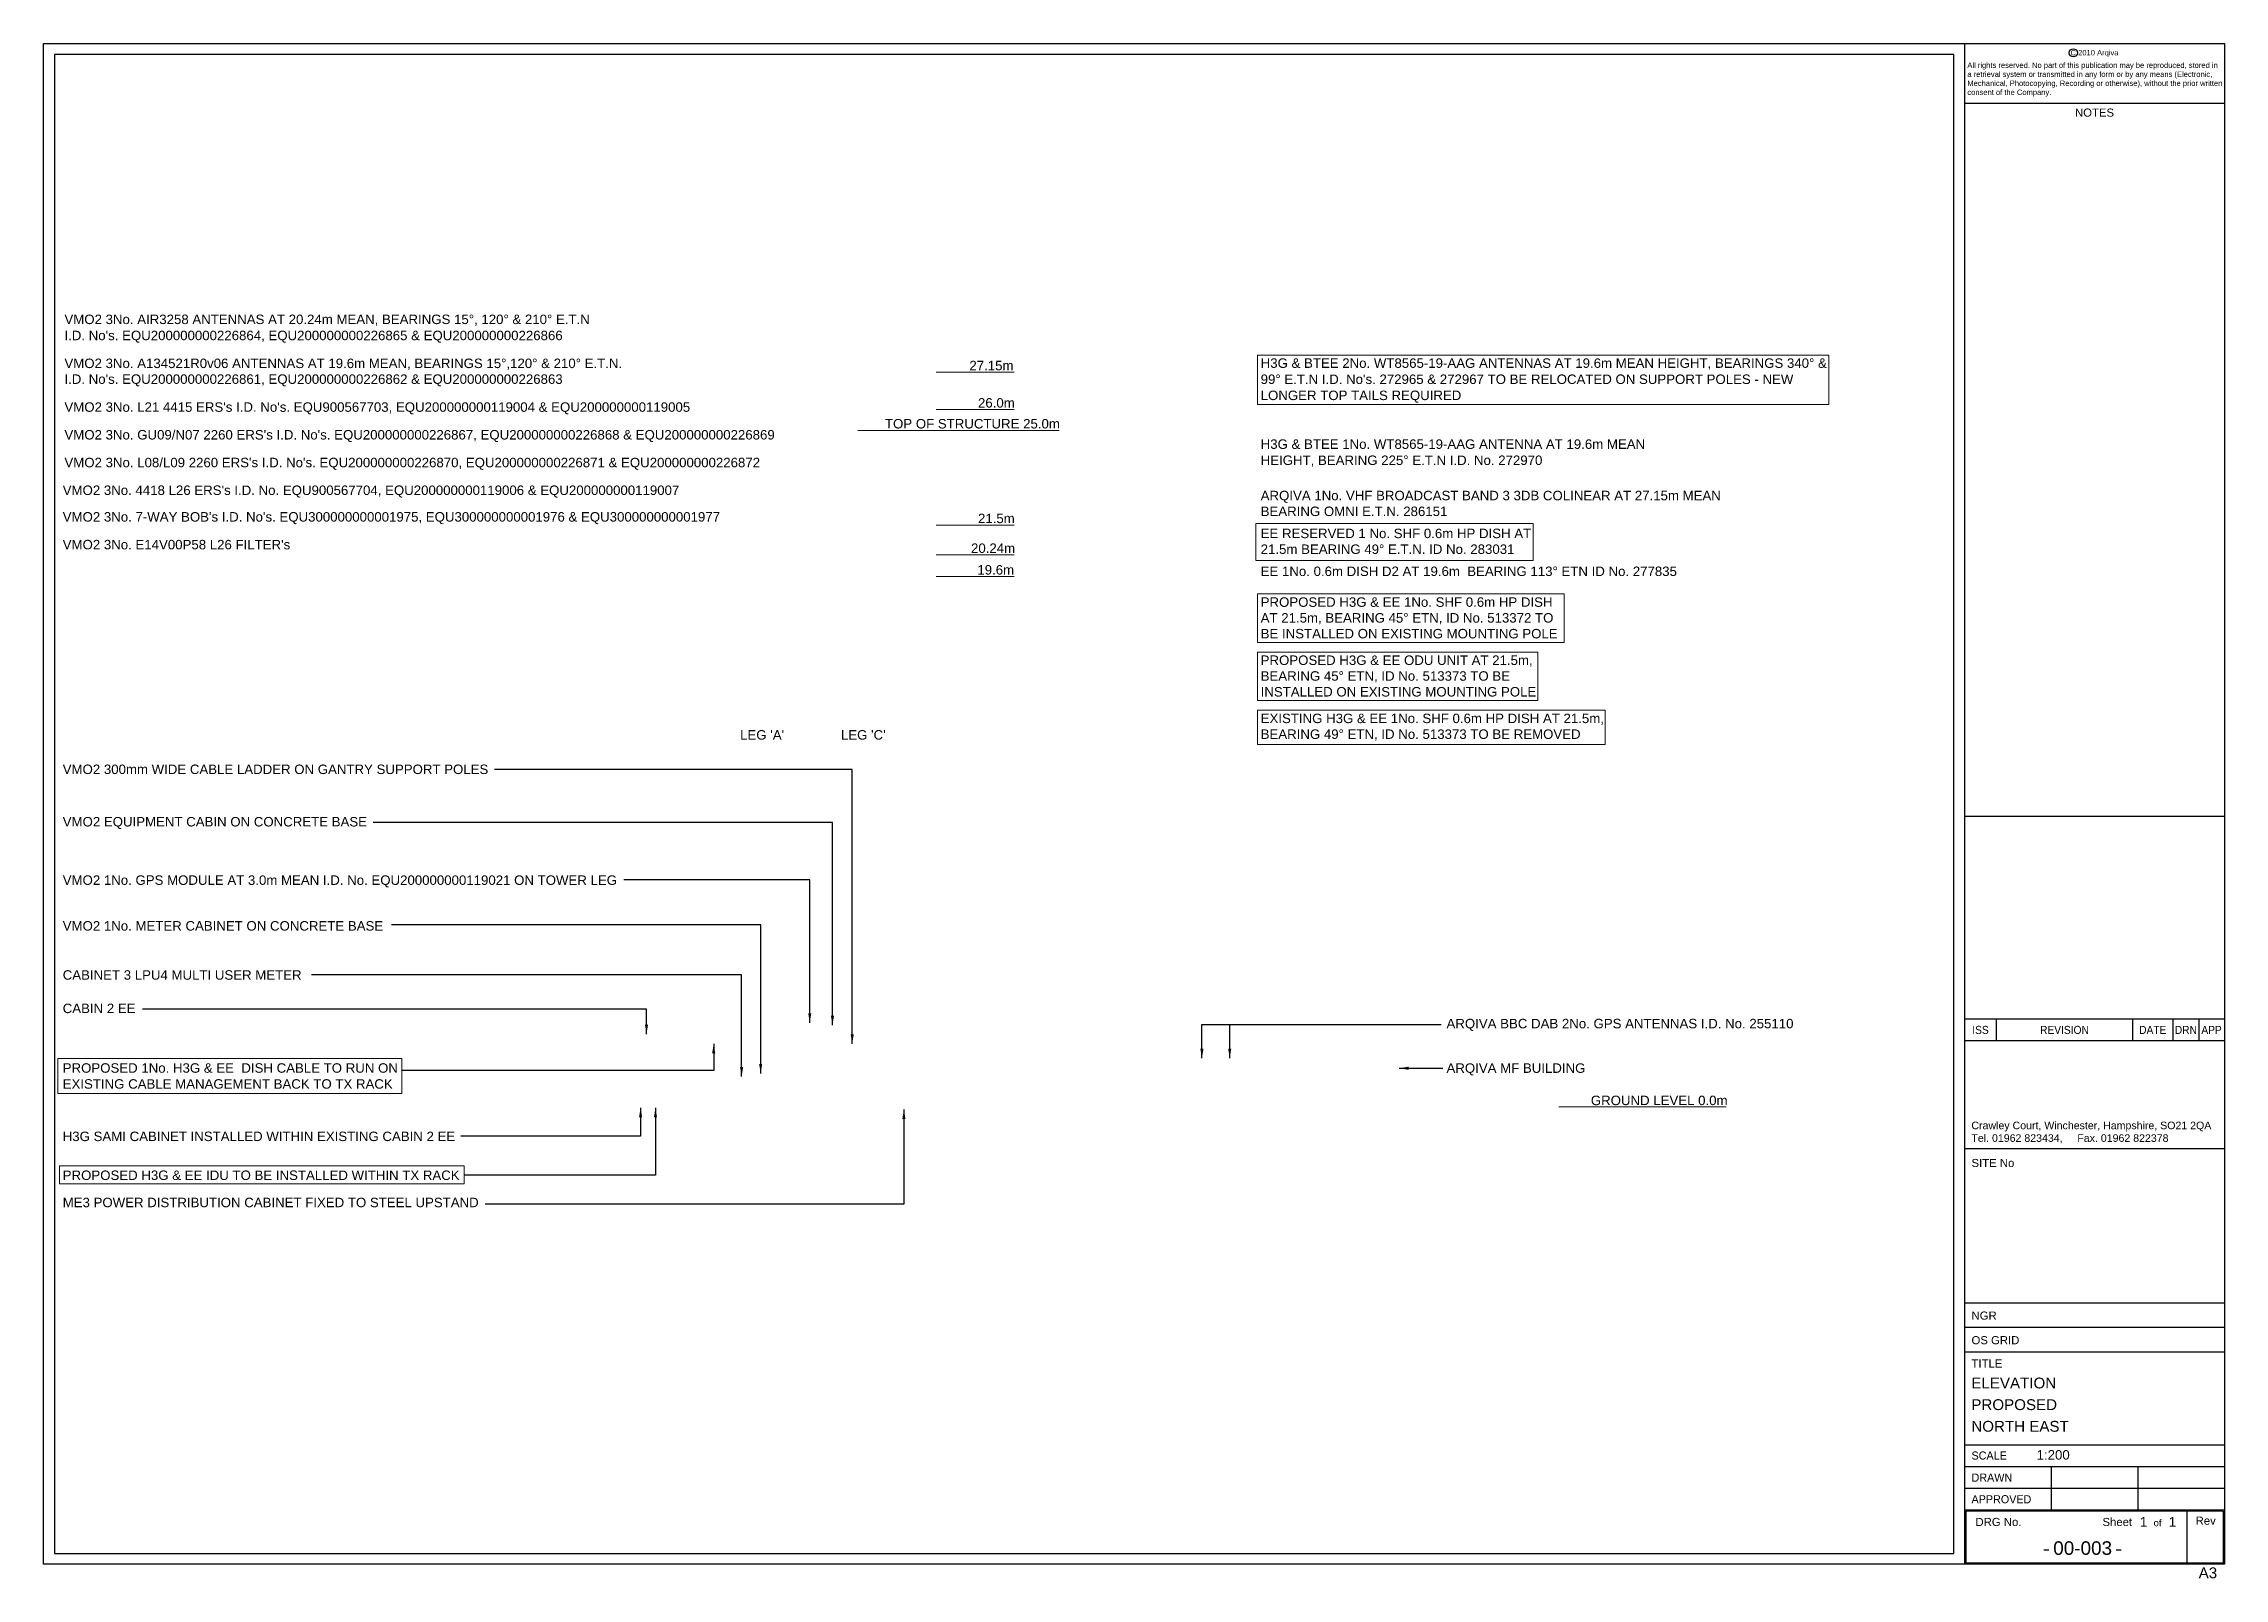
# Paper-space layout '00-003 ELEVATION PROPOSED' of a CAD drawing. Header units: millimetres. Extents: x 0 to 403, y -3 to 281.
import ezdxf
from ezdxf.enums import TextEntityAlignment as Align

# ---------------------------------------------------------------- set-up
doc = ezdxf.new("R2010")
doc.units = ezdxf.units.MM
doc.header["$LTSCALE"] = 30
doc.layers.add('BORDER', color=7, linetype='Continuous', lineweight=25)
doc.layers.add('TEXT AND DIMENSIONS', color=7, linetype='Continuous', lineweight=13)
doc.layers.add('VIEWPORTS', color=7, linetype='Continuous', plot=False)
doc.styles.add('textstyle3', font='arial.ttf')
doc.styles.add('textstyle4', font='arial.ttf', dxfattribs={"width": 0.9})
doc.styles.add('textstyle5', font='arial.ttf', dxfattribs={"width": 0.95})
doc.dimstyles.new('QCADDimStyle', dxfattribs={"dimtxt": 1.75, "dimasz": 1.75, "dimexe": 1.75, "dimexo": 1.75, "dimgap": 0.75, "dimtad": 1, "dimtoh": 1, "dimzin": 12, "dimdsep": 46, "dimtxsty": 'Standard', "dimcen": 0.09, "dimclrt": 256, "dimazin": 3, "dimtfac": 1, "dimtdec": 4, "dimtofl": 0, "dimtmove": 2, "dimatfit": 3, "dimfxl": 1, "dimtolj": 1, "dimtzin": 0, "dimarcsym": 0})

# ---------------------------------------------------------------- blocks, each defined once
blk = doc.blocks.new('A3MAS')
at = {"layer": 'BORDER'}
for p, q in [((0, 281), (403, 281)), ((0, 0), (0, 281)), ((355, 281), (355, 0)), ((403, 281), (403, 0)), ((355, 270), (403, 270)), ((355, 138.24), (403, 138.24)), ((403, 100.74), (355, 100.74)), ((403, 96.74), (355, 96.74)), ((360.85, 100.74), (360.85, 96.74)), ((386.04, 100.74), (386.04, 96.74)), ((393.5, 100.74), (393.5, 96.74)), ((398.25, 100.74), (398.25, 96.74)), ((403, 76.74), (355, 76.74)), ((403, 48.21), (355, 48.21)), ((403, 43.71), (355, 43.71)), ((403, 39.21), (355, 39.21)), ((403, 22), (355, 22)), ((403, 18), (355, 18)), ((371, 18), (371, 10)), ((387, 18), (387, 10)), ((403, 14), (355, 14)), ((403, 10), (355, 10)), ((355.2, 9.8), (355.2, 0.2)), ((402.8, 9.8), (355.2, 9.8)), ((396.05, 9.8), (396.05, 0.2)), ((402.8, 9.8), (402.8, 0.2)), ((403, 0), (0, 0)), ((402.8, 0.2), (355.2, 0.2))]:
    blk.add_line(p, q, dxfattribs=at)
at = {"layer": 'BORDER', "const_width": 0.25}
for points in [[(369.61, 2.64), (370.61, 2.64)], [(382.95, 2.64), (383.95, 2.64)]]:
    blk.add_lwpolyline(points, dxfattribs=at)
at = {"layer": 'BORDER'}
blk.add_circle((375.08, 279.3), 0.764, dxfattribs=at)
at = {"layer": 'BORDER', "style": 'textstyle3'}
blk.add_text('NOTES', height=1.5, dxfattribs=at).set_placement((379, 267.5), align=Align.CENTER)
at = {"layer": 'BORDER'}
for s, style, width, p in [('ISS', 'textstyle4', 0.9, (357.93, 98.73)), ('REVISION', 'textstyle4', 0.9, (373.45, 98.73)), ('DATE', 'textstyle4', 0.9, (389.77, 98.73)), ('DRN', 'textstyle4', 0.9, (395.88, 98.73)), ('APP', 'textstyle4', 0.9, (400.63, 98.73)), ('DRAWN', 'textstyle5', 0.95, (360.03, 16)), ('APPROVED', 'textstyle5', 0.95, (361.8, 12))]:
    blk.add_text(s, height=1.5, dxfattribs=dict(at, style=style, width=width)).set_placement(p, align=Align.MIDDLE_CENTER)
at = {"layer": 'BORDER', "style": 'textstyle3'}
for s, p in [('SITE No', (356.27, 73.39)), ('NGR', (356.27, 45.19)), ('OS GRID', (356.27, 40.64)), ('TITLE', (356.27, 36.33)), ('DRG No.', (357, 7.05))]:
    blk.add_text(s, height=1.5, dxfattribs=at).set_placement(p)
at = {"layer": 'BORDER', "style": 'textstyle5', "width": 0.95}
blk.add_text('SCALE', height=1.5, dxfattribs=at).set_placement((356.27, 19.33))
at = {"layer": 'BORDER', "style": 'textstyle3'}
for s, height, p in [('Sheet', 1.5, (383.21, 7.83)), ('of', 1.25, (390.65, 7.67)), ('Rev', 1.5, (399.55, 8.03))]:
    blk.add_text(s, height=height, dxfattribs=at).set_placement(p, align=Align.MIDDLE)
for s, insert, char_height, attachment_point in [('C 2010 Arqiva', (379, 279.82), 1, 2), ('A3', (399.96, -1.61), 2, 5)]:
    blk.add_mtext(s, dxfattribs=dict(at, insert=insert, char_height=char_height, attachment_point=attachment_point))
at = {"layer": 'BORDER', "attachment_point": 1, "style": 'textstyle3'}
for s, insert, char_height, width in [('All rights reserved. No part of this publication may be reproduced, stored in a retrieval system or transmitted in any form or by any means (Electronic, Mechanical, Photocopying, Recording or otherwise), without the prior written consent of the Company.', (355.5, 277.51), 1, 47), ('Crawley Court, Winchester, Hampshire, SO21 2QA\\PTel. 01962 823434,     Fax. 01962 822378', (356.25, 81.78), 1.4, 45.75)]:
    blk.add_mtext(s, dxfattribs=dict(at, insert=insert, char_height=char_height, width=width))
at = {"layer": 'BORDER', "style": 'textstyle3'}
for tag, p, height in [('TITLE1', (356.24, 32.48), 2), ('TITLE2', (356.24, 28.48), 2), ('TITLE3', (356.24, 24.48), 2), ('SCALE', (368.3, 19.33), 1.75)]:
    blk.add_attdef(tag, p, '', height=height, dxfattribs=at)
for tag, height, p in [('SHTNO', 1.8, (388.07, 7.83)), ('SHTOF', 1.8, (393.4, 7.83)), ('USERIDCATEGORY', 2.5, (376.81, 2.98))]:
    blk.add_attdef(tag, text='', height=height, dxfattribs=at).set_placement(p, align=Align.MIDDLE)

psp = doc.layouts.new('00-003 ELEVATION PROPOSED')

# ---------------------------------------------------------------- linework, layer by layer
at = {"layer": 'TEXT AND DIMENSIONS'}
for p, q in [((164.97, 220.26), (179.34, 220.26)), ((164.97, 213.36), (179.34, 213.36)), ((150.47, 209.51), (187.67, 209.51)), ((164.97, 192.01), (179.34, 192.01)), ((164.97, 186.51), (179.34, 186.51)), ((164.97, 182.51), (179.34, 182.51)), ((279.99, 84.51), (310.92, 84.51))]:
    psp.add_line(p, q, dxfattribs=at)
for points in [[(224.3, 214.28), (224.3, 223.44), (329.91, 223.44), (329.91, 214.28)], [(223.99, 192.31), (275.25, 192.31), (275.25, 185.46), (223.99, 185.46)], [(224.3, 170.35), (224.3, 179.29), (281.02, 179.29), (281.02, 170.35)], [(224.3, 159.61), (224.3, 168.54), (276.11, 168.54), (276.11, 159.61)], [(224.3, 151.5), (224.3, 157.8), (288.56, 157.8), (288.56, 151.5)], [(2.65, 93.48), (2.65, 86.97), (66.17, 86.97), (66.17, 93.48)], [(2.91, 73.62), (2.91, 70.31), (77.69, 70.31), (77.69, 73.62)]]:
    psp.add_lwpolyline(points, close=True, dxfattribs=at)
at = {"layer": 'VIEWPORTS'}
psp.add_lwpolyline([(2, 279), (2, 2), (353, 2), (353, 19), (353, 19), (353, 279)], close=True, dxfattribs=at)

# ---------------------------------------------------------------- block references
at = {"layer": 'BORDER'}
psp.add_blockref('A3MAS', (0, 0), dxfattribs=at).add_auto_attribs({'USERIDCATEGORY': '00-003', 'SCALE': '1:200', 'SHTNO': '1', 'SHTOF': '1', 'TITLE1': 'ELEVATION', 'TITLE2': 'PROPOSED', 'TITLE3': 'NORTH EAST'})

# ---------------------------------------------------------------- texts
at = {"layer": 'TEXT AND DIMENSIONS', "style": 'textstyle3'}
for s, p in [('27.15m ', (171.08, 220.63)), ('26.0m ', (172.67, 213.73)), ('TOP OF STRUCTURE 25.0m ', (155.48, 209.88)), ('21.5m ', (172.67, 192.38)), ('20.24m ', (171.38, 186.88)), ('19.6m ', (172.55, 182.88)), ("LEG 'A'", (128.71, 152.38)), ("LEG 'C'", (147.34, 152.38))]:
    psp.add_text(s, height=1.75, rotation=0, dxfattribs=at).set_placement(p)
at = {"layer": 'TEXT AND DIMENSIONS', "char_height": 1.75, "attachment_point": 1, "style": 'textstyle3'}
for s, insert, width, line_spacing_factor in [("VMO2 3No. AIR3258 ANTENNAS AT 20.24m MEAN, BEARINGS 15%%D, 120%%D & 210%%D E.T.N \\PI.D. No's. EQU200000000226864, EQU200000000226865 & EQU200000000226866", (3.85, 230.92), 96.899, 1.020982), ("H3G & BTEE 2No. WT8565-19-AAG ANTENNAS AT 19.6m MEAN HEIGHT, BEARINGS 340° & 99%%D E.T.N I.D. No's. 272965 & 272967 TO BE RELOCATED ON SUPPORT POLES - NEW LONGER TOP TAILS REQUIRED", (224.91, 222.83), 104.5997, 1.020982), ("VMO2 3No. L21 4415{\\A1; ERS's} I.D. No's. EQU900567703, EQU200000000119004 & EQU200000000119005", (3.85, 214.71), 115.5641, 1.020982), ("\\pxt30;VMO2 3No. GU09/N07 2260 ERS's I.D. No's. EQU200000000226867, EQU200000000226868 & EQU200000000226869", (3.85, 209.59), 131.1839, 1.020982), ('H3G & BTEE 1No. WT8565-19-AAG ANTENNA AT 19.6m MEAN HEIGHT, BEARING 225° E.T.N I.D. No. 272970 ', (224.91, 207.86), 70.871, 1.020982), ("\\pxt30;VMO2 3No. L08/L09 2260 ERS's I.D. No's. EQU200000000226870, EQU200000000226871 & EQU200000000226872", (3.85, 204.46), 128.4491, 1.020982), ("VMO2 3No. 7-WAY BOB's I.D. No's. EQU300000000001975, EQU300000000001976 & EQU300000000001977", (3.53, 194.42), 121.3906, 1.020982), ('PROPOSED 1No. H3G & EE  DISH CABLE TO RUN ON EXISTING CABLE MANAGEMENT BACK TO TX RACK', (3.53, 92.57), 62.2629, 1.010641)]:
    psp.add_mtext(s, dxfattribs=dict(at, insert=insert, width=width, line_spacing_factor=line_spacing_factor))
at = {"layer": 'TEXT AND DIMENSIONS', "char_height": 1.75, "style": 'textstyle3'}
for s, insert, width, attachment_point in [("VMO2 3No. A134521R0v06 ANTENNAS AT 19.6m MEAN, BEARINGS 15%%D,120%%D & 210%%D E.T.N. I.D. No's. EQU200000000226861, EQU200000000226862 & EQU200000000226863", (3.85, 222.79), 102.8795, 1), ("VMO2 3No. 4418 L26 ERS's I.D. No. EQU900567704, EQU200000000119006 & EQU200000000119007 ", (3.53, 199.34), 113.8618, 1), ('ARQIVA 1No. VHF BROADCAST BAND 3 3DB COLINEAR AT 27.15m MEAN BEARING OMNI E.T.N. 286151', (224.91, 198.36), 84.8627, 1), ('EE RESERVED 1 No. SHF 0.6m HP DISH AT 21.5m BEARING 49%%D E.T.N. ID No. 283031', (224.91, 191.36), 53.7478, 1), ("VMO2 3No. E14V00P58 L26 FILTER's ", (3.53, 189.29), 41.9721, 1), ('EE 1No. 0.6m DISH D2 AT 19.6m  BEARING 113{\\fArial|b0|i0|c238|p34;%%D ETN} ID No. 277835', (224.91, 184.36), 78.5277, 1), ('PROPOSED H3G & EE 1No. SHF 0.6m HP DISH AT 21.5m, BEARING 45%%D ETN, ID No. 513372 TO BE INSTALLED ON EXISTING MOUNTING POLE ', (224.91, 178.67), 57.0132, 1), ('PROPOSED H3G & EE ODU UNIT AT 21.5m, BEARING 45%%D ETN, ID No. 513373 TO BE INSTALLED ON EXISTING MOUNTING POLE ', (224.91, 167.93), 53.3118, 1), ('EXISTING H3G & EE 1No. SHF 0.6m HP DISH AT 21.5m, BEARING 49%%D ETN, ID No. 513373 TO BE REMOVED', (224.91, 157.18), 66.8334, 1), ('CABINET 3 LPU4 MULTI USER METER', (3.53, 109.76), 49.2157, 1), ('CABIN 2 EE', (3.53, 102.7), 35.877, 4), ('ARQIVA BBC DAB 2No. GPS ANTENNAS I.D. No. 255110', (259.25, 100.78), 64.031, 1), ('ARQIVA MF BUILDING', (259.25, 92.55), 36.44, 1), ('GROUND LEVEL 0.0m', (285.92, 86.58), 29.4633, 1), ('H3G SAMI CABINET INSTALLED WITHIN EXISTING CABIN 2 EE', (3.53, 79.05), 72.4276, 4), ('PROPOSED H3G & EE IDU TO BE INSTALLED WITHIN TX RACK', (3.53, 72.75), 73.3683, 1), ('ME3 POWER DISTRIBUTION CABINET FIXED TO STEEL UPSTAND', (3.53, 67.72), 76.7704, 1)]:
    psp.add_mtext(s, dxfattribs=dict(at, insert=insert, width=width, attachment_point=attachment_point))
at = {"layer": 'TEXT AND DIMENSIONS', "char_height": 1.75, "attachment_point": 1, "rotation": 359.9968, "style": 'textstyle3'}
for s, insert, width in [('VMO2 300mm WIDE CABLE LADDER ON GANTRY SUPPORT POLES', (3.53, 147.77), 78.5466), ('VMO2 EQUIPMENT CABIN ON CONCRETE BASE', (3.53, 138.08), 56.1237), ('VMO2 1No. GPS MODULE AT 3.0m MEAN I.D. No. EQU200000000119021 ON TOWER LEG ', (3.53, 127.29), 102.3101), ('VMO2 1No. METER CABINET ON CONCRETE BASE', (3.53, 118.84), 59.114)]:
    psp.add_mtext(s, dxfattribs=dict(at, insert=insert, width=width))

# ---------------------------------------------------------------- leaders
at = {"layer": 'TEXT AND DIMENSIONS'}
for points in [[(149.43, 96.18), (149.43, 146.88), (83.3, 146.88)], [(145.78, 99.59), (145.78, 137.06), (60.92, 137.06)], [(141.58, 100.07), (141.59, 126.49), (107.25, 126.49)], [(132.51, 90.7), (132.51, 118.16), (64.26, 118.16)], [(128.99, 90.12), (128.99, 108.89), (49.53, 108.89)], [(111.41, 97.97), (111.41, 102.59), (18.28, 102.59)], [(214.05, 93.5), (214.05, 99.73), (258.25, 99.73)], [(219.19, 93.5), (219.19, 99.73), (258.25, 99.73)], [(123.83, 96.18), (123.83, 91.22), (66.17, 91.22)], [(250.48, 91.65), (258.6, 91.65)], [(110.32, 84.33), (110.32, 79.07), (77.12, 79.07)], [(113.07, 84.32), (113.07, 71.87), (77.69, 71.87)], [(158.98, 84.05), (158.98, 66.56), (81.62, 66.56)]]:
    psp.add_leader(points, dimstyle='QCADDimStyle', dxfattribs=at)

# ---------------------------------------------------------------- viewports
at = {"layer": 'VIEWPORTS'}
for center, size, view_center_point, view_height, status in [((177.5, 140.5), (351, 277), (211823.39, -48645.26), 55399.9996, 4), ((379, 38.37), (48, 76.739), (24, -50.12), 76.739, 3)]:
    psp.add_viewport(center=center, size=size, view_center_point=view_center_point, view_height=view_height, status=status, dxfattribs=at)
psp.add_viewport(center=(379, 117.49), size=(48, 41.5), view_center_point=(24, 16.7), view_height=41.5, dxfattribs=at)

doc.saveas('drawing.dxf')
